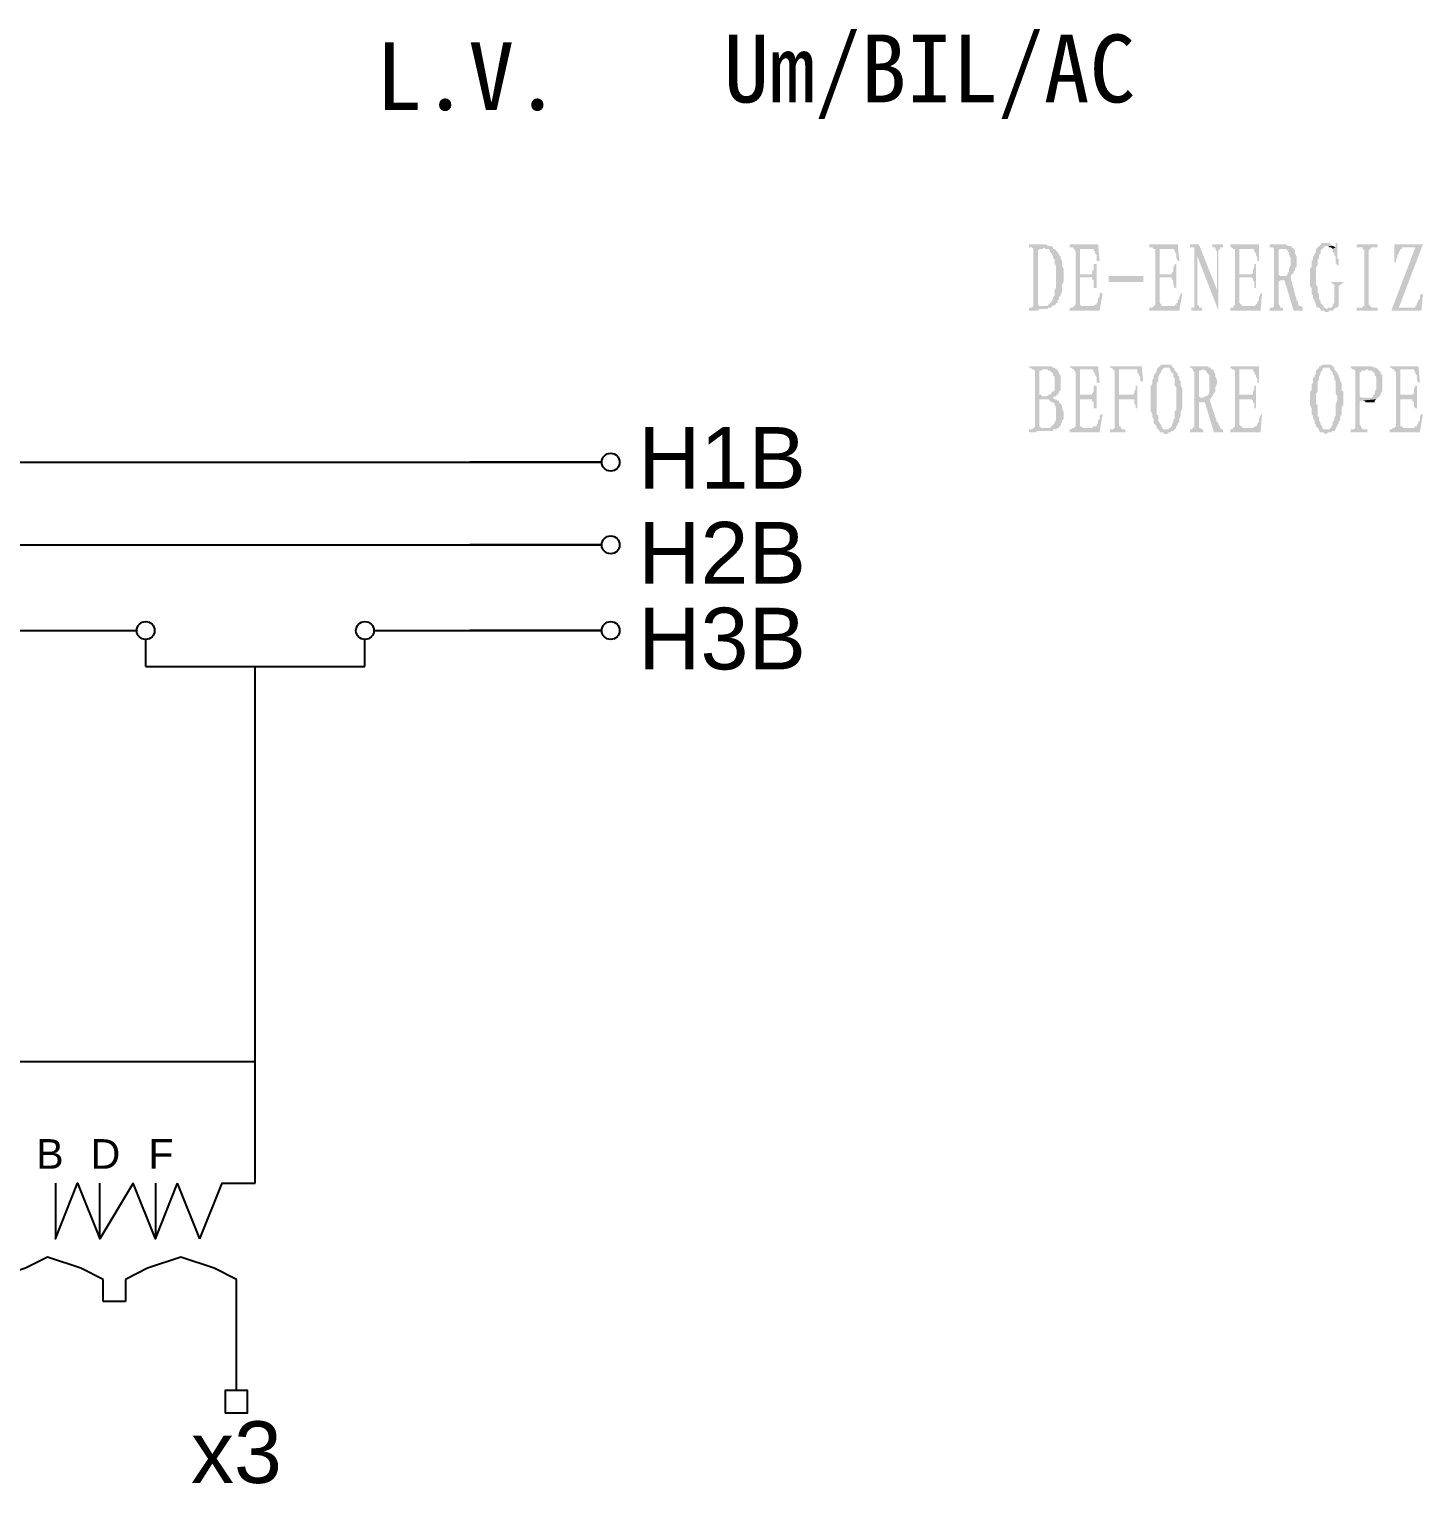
# Model space of a CAD drawing. Header units: millimetres. Extents: x 126854 to 137041, y -144259 to -137812.
# Drawn here: x 136927.8 to 136979.9, y -143046.1 to -142991.8 of the extents above; entities that cross this region are included whole.
import ezdxf
from ezdxf.enums import TextEntityAlignment as Align

# ---------------------------------------------------------------- set-up
doc = ezdxf.new("R2010")
doc.units = ezdxf.units.MM
doc.header["$LTSCALE"] = 13
doc.layers.add('2', color=3, linetype='Continuous')
doc.layers.add('标注、文本', color=3, linetype='Continuous', lineweight=25)
doc.styles.add('Note Text (ANSI)', font='arial.ttf')
doc.styles.add('PDF FangSong', font='simfang.ttf')

msp = doc.modelspace()

# ---------------------------------------------------------------- hatches: boundary and pattern name
at = {"layer": '2', "linetype": 'Continuous', "transparency": 33554559}
for points in [[(136965.67, -142999.819), (136965.164, -142999.819), (136965.164, -142999.931), (136965.22, -142999.931), (136965.276, -142999.931), (136965.333, -142999.988), (136965.333, -143000.044), (136965.333, -143002.066), (136965.333, -143002.122), (136965.276, -143002.178), (136965.164, -143002.178), (136965.164, -143002.29), (136965.276, -143002.29), (136965.333, -143002.29), (136965.445, -143002.29), (136965.501, -143002.29), (136965.557, -143002.234), (136965.613, -143002.234), (136965.726, -143002.234), (136965.782, -143002.234), (136965.838, -143002.234), (136965.894, -143002.178), (136965.95, -143002.178), (136966.007, -143002.178), (136965.726, -143002.122), (136965.67, -143002.122), (136965.613, -143002.122), (136965.557, -143002.122), (136965.501, -143002.066), (136965.501, -143000.044), (136965.557, -142999.988), (136965.613, -142999.988), (136965.67, -142999.988), (136965.726, -142999.931), (136966.063, -142999.931), (136966.007, -142999.875), (136965.95, -142999.875), (136965.894, -142999.875), (136965.782, -142999.819), (136965.726, -142999.819)], [(136966.063, -142999.931), (136965.726, -142999.931), (136965.782, -142999.988), (136965.838, -142999.988), (136965.894, -142999.988), (136965.95, -143000.044), (136965.95, -143000.1), (136966.007, -143000.156), (136966.063, -143000.268), (136966.063, -143000.325), (136966.119, -143000.381), (136966.119, -143000.437), (136966.119, -143000.493), (136966.119, -143000.549), (136966.175, -143000.605), (136966.175, -143000.718), (136966.175, -143000.774), (136966.175, -143000.886), (136966.175, -143000.942), (136966.175, -143001.055), (136966.175, -143001.111), (136966.175, -143001.223), (136966.175, -143001.279), (136966.175, -143001.392), (136966.175, -143001.448), (136966.119, -143001.504), (136966.119, -143001.616), (136966.119, -143001.673), (136966.119, -143001.729), (136966.063, -143001.785), (136966.063, -143001.841), (136966.007, -143001.953), (136965.95, -143002.01), (136965.894, -143002.066), (136965.838, -143002.122), (136965.782, -143002.122), (136965.726, -143002.122), (136966.007, -143002.178), (136966.007, -143002.122), (136966.063, -143002.122), (136966.119, -143002.066), (136966.175, -143002.066), (136966.175, -143002.01), (136966.231, -143002.01), (136966.231, -143001.953), (136966.231, -143001.897), (136966.287, -143001.897), (136966.287, -143001.841), (136966.287, -143001.785), (136966.344, -143001.729), (136966.344, -143001.673), (136966.4, -143001.616), (136966.4, -143001.56), (136966.4, -143001.448), (136966.4, -143001.392), (136966.4, -143001.336), (136966.456, -143001.223), (136966.456, -143001.167), (136966.456, -143001.055), (136966.456, -143000.999), (136966.456, -143000.942), (136966.456, -143000.886), (136966.456, -143000.774), (136966.456, -143000.718), (136966.4, -143000.605), (136966.4, -143000.549), (136966.4, -143000.493), (136966.4, -143000.437), (136966.344, -143000.325), (136966.344, -143000.268), (136966.287, -143000.212), (136966.287, -143000.156), (136966.231, -143000.156), (136966.231, -143000.1), (136966.175, -143000.044), (136966.119, -142999.988), (136966.063, -142999.988)], [(136967.748, -142999.819), (136966.68, -142999.819), (136966.68, -142999.931), (136966.737, -142999.931), (136966.793, -142999.931), (136966.849, -142999.988), (136967.523, -142999.988), (136967.579, -142999.988), (136967.579, -143000.044), (136967.635, -143000.1), (136967.635, -143000.156), (136967.691, -143000.212), (136967.691, -143000.325), (136967.691, -143000.437), (136967.804, -143000.437)], [(136970.725, -142999.819), (136969.657, -142999.819), (136969.657, -142999.931), (136969.714, -142999.931), (136969.77, -142999.931), (136969.826, -142999.988), (136970.556, -142999.988), (136970.612, -143000.044), (136970.612, -143000.1), (136970.668, -143000.156), (136970.668, -143000.212), (136970.668, -143000.325), (136970.725, -143000.437), (136970.781, -143000.437)], [(136971.511, -142999.819), (136971.174, -142999.819), (136971.174, -142999.931), (136971.23, -142999.931), (136971.286, -142999.931), (136971.342, -142999.931), (136971.342, -143000.1), (136971.455, -143000.268), (136972.241, -143002.29), (136972.185, -143001.504)], [(136972.41, -142999.819), (136972.016, -142999.819), (136972.016, -142999.931), (136972.073, -142999.931), (136972.129, -142999.931), (136972.129, -142999.988), (136972.185, -143000.1), (136972.185, -143001.504), (136972.241, -143002.29), (136972.241, -143000.044), (136972.297, -142999.988), (136972.297, -142999.931), (136972.353, -142999.931), (136972.41, -142999.931)], [(136973.758, -142999.819), (136972.69, -142999.819), (136972.69, -142999.931), (136972.747, -142999.931), (136972.803, -142999.988), (136973.533, -142999.988), (136973.589, -143000.044), (136973.589, -143000.1), (136973.645, -143000.156), (136973.645, -143000.212), (136973.701, -143000.325), (136973.701, -143000.437), (136973.758, -143000.437)], [(136974.712, -142999.819), (136974.151, -142999.819), (136974.151, -142999.931), (136974.207, -142999.931), (136974.263, -142999.931), (136974.319, -142999.988), (136974.319, -143000.044), (136974.319, -143002.066), (136974.319, -143002.122), (136974.263, -143002.178), (136974.151, -143002.178), (136974.151, -143002.29), (136974.656, -143002.29), (136974.656, -143002.178), (136974.6, -143002.178), (136974.544, -143002.178), (136974.544, -143002.122), (136974.488, -143002.066), (136974.488, -143001.223), (136974.544, -143001.167), (136974.6, -143001.167), (136974.656, -143001.167), (136974.712, -143001.167), (136974.937, -143001.055), (136974.656, -143000.999), (136974.6, -143000.999), (136974.544, -143000.999), (136974.488, -143000.942), (136974.488, -143000.044), (136974.544, -142999.988), (136974.6, -142999.988), (136974.656, -142999.988), (136975.049, -142999.988), (136974.993, -142999.931), (136974.937, -142999.875), (136974.881, -142999.875), (136974.825, -142999.875), (136974.769, -142999.819)], [(136976.285, -142999.763), (136976.229, -142999.763), (136976.117, -142999.763), (136976.06, -142999.819), (136976.004, -142999.875), (136975.948, -142999.931), (136975.892, -142999.988), (136975.892, -143000.1), (136975.836, -143000.156), (136975.836, -143000.212), (136975.78, -143000.268), (136975.78, -143000.325), (136975.78, -143000.381), (136975.723, -143000.437), (136975.723, -143000.493), (136975.723, -143000.549), (136975.723, -143000.662), (136975.667, -143000.718), (136975.667, -143000.774), (136975.667, -143000.886), (136975.667, -143000.942), (136975.667, -143001.055), (136975.667, -143001.111), (136975.667, -143001.223), (136975.667, -143001.279), (136975.667, -143001.392), (136975.723, -143001.448), (136975.723, -143001.504), (136975.723, -143001.616), (136975.723, -143001.673), (136975.78, -143001.729), (136975.78, -143001.785), (136975.78, -143001.841), (136975.836, -143001.897), (136975.836, -143001.953), (136975.892, -143002.066), (136975.892, -143002.122), (136975.948, -143002.178), (136976.004, -143002.178), (136976.06, -143002.234), (136976.06, -143002.29), (136976.117, -143002.29), (136976.173, -143002.29), (136976.229, -143002.347), (136976.285, -143002.347), (136976.341, -143002.347), (136976.397, -143002.29), (136976.454, -143002.29), (136976.51, -143002.29), (136976.566, -143002.234), (136976.285, -143002.234), (136976.229, -143002.178), (136976.173, -143002.178), (136976.173, -143002.122), (136976.117, -143002.066), (136976.06, -143002.01), (136976.06, -143001.953), (136976.004, -143001.841), (136976.004, -143001.729), (136976.004, -143001.673), (136975.948, -143001.616), (136975.948, -143001.56), (136975.948, -143001.504), (136975.948, -143001.392), (136975.892, -143001.336), (136975.892, -143001.279), (136975.892, -143001.167), (136975.892, -143001.111), (136975.892, -143000.999), (136975.892, -143000.942), (136975.892, -143000.83), (136975.892, -143000.774), (136975.892, -143000.662), (136975.948, -143000.605), (136975.948, -143000.549), (136975.948, -143000.437), (136975.948, -143000.381), (136976.004, -143000.325), (136976.004, -143000.268), (136976.004, -143000.212), (136976.06, -143000.156), (136976.06, -143000.044), (136976.117, -142999.988), (136976.173, -142999.931), (136976.229, -142999.875), (136976.285, -142999.875), (136976.51, -142999.875), (136976.454, -142999.819), (136976.397, -142999.819), (136976.397, -142999.763), (136976.341, -142999.763)], [(136976.51, -142999.875), (136976.285, -142999.875), (136976.341, -142999.875), (136976.397, -142999.931), (136976.454, -142999.931), (136976.51, -142999.988), (136976.622, -142999.931)], [(136976.678, -142999.763), (136976.622, -142999.763), (136976.622, -142999.819), (136976.622, -142999.931), (136976.51, -142999.988), (136976.51, -143000.044), (136976.51, -143000.1), (136976.566, -143000.156), (136976.566, -143000.212), (136976.622, -143000.268), (136976.622, -143000.381), (136976.622, -143000.493), (136976.678, -143000.605), (136976.734, -143000.605), (136976.734, -143000.549), (136976.734, -143000.437), (136976.734, -143000.381), (136976.678, -143000.325), (136976.678, -143000.212), (136976.678, -143000.156), (136976.678, -143000.1), (136976.678, -143000.044), (136976.678, -142999.988), (136976.678, -142999.931), (136976.678, -142999.819)], [(136978.195, -142999.819), (136977.408, -142999.819), (136977.408, -142999.931), (136977.521, -142999.931), (136977.577, -142999.931), (136977.633, -142999.931), (136977.633, -142999.988), (136977.689, -143000.044), (136977.689, -143000.1), (136977.689, -143002.066), (136977.689, -143002.122), (136977.633, -143002.122), (136977.633, -143002.178), (136977.577, -143002.178), (136977.465, -143002.178), (136977.408, -143002.178), (136977.408, -143002.29), (136978.195, -143002.29), (136978.195, -143002.178), (136978.139, -143002.178), (136978.082, -143002.178), (136978.026, -143002.178), (136977.97, -143002.178), (136977.914, -143002.122), (136977.858, -143002.066), (136977.858, -143000.044), (136977.914, -142999.988), (136977.97, -142999.931), (136978.026, -142999.931), (136978.082, -142999.931), (136978.195, -142999.931)], [(136979.88, -142999.819), (136979.599, -142999.931), (136978.7, -143002.29), (136978.981, -143002.178)], [(136979.88, -142999.819), (136978.813, -142999.819), (136978.813, -143000.493), (136978.869, -143000.493), (136978.869, -143000.381), (136978.925, -143000.325), (136978.925, -143000.212), (136978.981, -143000.156), (136978.981, -143000.1), (136979.037, -143000.044), (136979.037, -142999.988), (136979.093, -142999.988), (136979.093, -142999.931), (136979.599, -142999.931)], [(136966.849, -142999.988), (136966.905, -143000.1), (136966.905, -143002.066), (136966.849, -143002.122), (136966.793, -143002.178), (136967.242, -143002.122), (136967.186, -143002.122), (136967.13, -143002.122), (136967.074, -143002.066), (136967.074, -143002.01), (136967.074, -143001.055), (136967.467, -143001.055), (136967.074, -143000.942), (136967.074, -142999.988), (136967.523, -142999.988)], [(136969.826, -142999.988), (136969.882, -142999.988), (136969.882, -143000.1), (136969.882, -143002.066), (136969.826, -143002.122), (136969.77, -143002.178), (136970.219, -143002.122), (136970.163, -143002.122), (136970.107, -143002.122), (136970.107, -143002.066), (136970.051, -143002.01), (136970.051, -143001.055), (136970.5, -143001.055), (136970.051, -143000.942), (136970.051, -142999.988), (136970.556, -142999.988)], [(136971.342, -143000.1), (136971.342, -143002.066), (136971.342, -143002.122), (136971.342, -143002.178), (136971.286, -143002.178), (136971.23, -143002.178), (136971.23, -143002.29), (136971.623, -143002.29), (136971.623, -143002.178), (136971.567, -143002.178), (136971.511, -143002.178), (136971.511, -143002.122), (136971.455, -143002.066), (136971.455, -143000.268)], [(136972.803, -142999.988), (136972.859, -142999.988), (136972.859, -143000.1), (136972.859, -143002.066), (136972.803, -143002.122), (136972.803, -143002.178), (136973.252, -143002.122), (136973.14, -143002.122), (136973.084, -143002.066), (136973.027, -143002.01), (136973.027, -143001.055), (136973.477, -143001.055), (136973.027, -143000.942), (136973.027, -142999.988), (136973.533, -142999.988)], [(136975.049, -142999.988), (136974.656, -142999.988), (136974.712, -142999.988), (136974.769, -142999.988), (136974.825, -143000.044), (136974.825, -143000.1), (136974.881, -143000.1), (136974.881, -143000.156), (136974.881, -143000.212), (136974.937, -143000.325), (136974.937, -143000.381), (136974.937, -143000.493), (136974.937, -143000.549), (136974.937, -143000.605), (136974.881, -143000.718), (136974.881, -143000.774), (136974.881, -143000.83), (136974.825, -143000.886), (136974.825, -143000.942), (136974.769, -143000.999), (136974.712, -143000.999), (136974.656, -143000.999), (136974.937, -143001.055), (136974.937, -143000.999), (136974.993, -143000.942), (136975.049, -143000.886), (136975.049, -143000.83), (136975.106, -143000.774), (136975.106, -143000.718), (136975.162, -143000.662), (136975.162, -143000.605), (136975.162, -143000.493), (136975.162, -143000.437), (136975.162, -143000.325), (136975.162, -143000.268), (136975.106, -143000.156), (136975.106, -143000.1), (136975.106, -143000.044)], [(136967.692, -143000.549), (136967.579, -143000.549), (136967.579, -143000.605), (136967.579, -143000.662), (136967.579, -143000.774), (136967.523, -143000.83), (136967.523, -143000.886), (136967.523, -143000.942), (136967.074, -143000.942), (136967.467, -143001.055), (136967.523, -143001.055), (136967.523, -143001.111), (136967.579, -143001.167), (136967.579, -143001.223), (136967.579, -143001.336), (136967.579, -143001.448), (136967.692, -143001.448)], [(136968.141, -143000.998), (136969.433, -143000.998), (136969.433, -143001.223), (136968.141, -143001.223)], [(136970.668, -143000.549), (136970.612, -143000.549), (136970.612, -143000.605), (136970.556, -143000.662), (136970.556, -143000.774), (136970.556, -143000.83), (136970.5, -143000.886), (136970.5, -143000.942), (136970.051, -143000.942), (136970.5, -143001.055), (136970.5, -143001.111), (136970.556, -143001.167), (136970.556, -143001.223), (136970.556, -143001.336), (136970.612, -143001.448), (136970.668, -143001.448)], [(136973.645, -143000.549), (136973.589, -143000.549), (136973.589, -143000.605), (136973.589, -143000.662), (136973.533, -143000.774), (136973.533, -143000.83), (136973.533, -143000.886), (136973.477, -143000.942), (136973.027, -143000.942), (136973.477, -143001.055), (136973.533, -143001.111), (136973.533, -143001.167), (136973.589, -143001.223), (136973.589, -143001.336), (136973.589, -143001.448), (136973.645, -143001.448)], [(136974.937, -143001.055), (136974.712, -143001.167), (136975.049, -143002.29), (136975.386, -143002.29), (136975.386, -143002.178), (136975.33, -143002.122), (136975.274, -143002.122), (136975.218, -143002.066), (136975.218, -143001.953), (136975.162, -143001.897)], [(136976.903, -143001.223), (136976.454, -143001.223), (136976.454, -143001.279), (136976.51, -143001.279), (136976.566, -143001.336), (136976.566, -143001.392), (136976.566, -143001.504), (136976.566, -143001.616), (136976.566, -143001.729), (136976.566, -143001.785), (136976.566, -143001.897), (136976.566, -143001.953), (136976.566, -143002.01), (136976.51, -143002.066), (136976.51, -143002.122), (136976.454, -143002.178), (136976.397, -143002.178), (136976.341, -143002.178), (136976.285, -143002.234), (136976.566, -143002.234), (136976.622, -143002.178), (136976.678, -143002.178), (136976.734, -143002.122), (136976.734, -143002.066), (136976.734, -143001.448), (136976.734, -143001.392), (136976.791, -143001.336), (136976.847, -143001.279), (136976.903, -143001.279)], [(136967.86, -143001.616), (136967.804, -143001.673), (136967.804, -143001.785), (136967.748, -143001.841), (136967.748, -143001.897), (136967.748, -143001.953), (136967.692, -143002.01), (136967.692, -143002.066), (136967.635, -143002.066), (136967.579, -143002.122), (136967.523, -143002.122), (136967.467, -143002.122), (136967.411, -143002.122), (136967.355, -143002.122), (136967.242, -143002.122), (136966.793, -143002.178), (136966.737, -143002.178), (136966.681, -143002.178), (136966.681, -143002.29), (136967.804, -143002.29), (136967.916, -143001.673)], [(136970.837, -143001.616), (136970.837, -143001.673), (136970.781, -143001.785), (136970.781, -143001.841), (136970.725, -143001.897), (136970.725, -143001.953), (136970.725, -143002.01), (136970.668, -143002.01), (136970.668, -143002.066), (136970.612, -143002.066), (136970.612, -143002.122), (136970.556, -143002.122), (136970.5, -143002.122), (136970.388, -143002.122), (136970.331, -143002.122), (136970.219, -143002.122), (136969.77, -143002.178), (136969.714, -143002.178), (136969.657, -143002.178), (136969.657, -143002.29), (136970.781, -143002.29), (136970.893, -143001.673)], [(136973.814, -143001.616), (136973.814, -143001.673), (136973.758, -143001.785), (136973.758, -143001.841), (136973.758, -143001.897), (136973.701, -143001.953), (136973.701, -143002.01), (136973.645, -143002.066), (136973.589, -143002.122), (136973.533, -143002.122), (136973.477, -143002.122), (136973.421, -143002.122), (136973.308, -143002.122), (136973.252, -143002.122), (136972.803, -143002.178), (136972.747, -143002.178), (136972.69, -143002.178), (136972.69, -143002.29), (136973.814, -143002.29), (136973.87, -143001.673)], [(136979.88, -143001.673), (136979.824, -143001.673), (136979.767, -143001.729), (136979.767, -143001.841), (136979.711, -143001.897), (136979.711, -143001.953), (136979.655, -143002.01), (136979.655, -143002.066), (136979.599, -143002.122), (136979.599, -143002.178), (136978.981, -143002.178), (136978.7, -143002.29), (136979.824, -143002.29)], [(136965.726, -143004.369), (136965.164, -143004.369), (136965.164, -143004.425), (136965.22, -143004.425), (136965.276, -143004.481), (136965.333, -143004.481), (136965.389, -143004.537), (136965.389, -143006.615), (136965.333, -143006.671), (136965.67, -143006.671), (136965.613, -143006.671), (136965.557, -143006.615), (136965.557, -143005.604), (136965.613, -143005.604), (136965.67, -143005.604), (136965.782, -143005.604), (136966.119, -143005.604), (136966.063, -143005.548), (136966.007, -143005.548), (136966.063, -143005.548), (136966.119, -143005.492), (136965.726, -143005.492), (136965.67, -143005.492), (136965.613, -143005.436), (136965.557, -143005.436), (136965.557, -143004.537), (136965.613, -143004.537), (136965.67, -143004.481), (136965.726, -143004.481), (136965.782, -143004.481), (136966.175, -143004.481), (136966.119, -143004.425), (136966.063, -143004.425), (136966.007, -143004.369), (136965.95, -143004.369), (136965.894, -143004.369), (136965.838, -143004.369)], [(136966.175, -143004.481), (136965.782, -143004.481), (136965.838, -143004.481), (136965.894, -143004.537), (136965.95, -143004.537), (136966.007, -143004.593), (136966.063, -143004.649), (136966.063, -143004.706), (136966.119, -143004.762), (136966.119, -143004.818), (136966.119, -143004.874), (136966.119, -143004.986), (136966.119, -143005.099), (136966.119, -143005.155), (136966.119, -143005.267), (136966.063, -143005.323), (136966.007, -143005.323), (136966.007, -143005.38), (136965.95, -143005.436), (136965.894, -143005.436), (136965.838, -143005.492), (136965.782, -143005.492), (136965.726, -143005.492), (136966.119, -143005.492), (136966.175, -143005.492), (136966.231, -143005.436), (136966.231, -143005.38), (136966.287, -143005.38), (136966.287, -143005.323), (136966.344, -143005.267), (136966.344, -143005.211), (136966.344, -143005.155), (136966.344, -143005.043), (136966.344, -143004.986), (136966.344, -143004.874), (136966.344, -143004.818), (136966.344, -143004.706), (136966.287, -143004.649), (136966.287, -143004.593), (136966.231, -143004.537), (136966.231, -143004.481)], [(136967.748, -143004.369), (136966.68, -143004.369), (136966.68, -143004.425), (136966.737, -143004.425), (136966.793, -143004.481), (136966.849, -143004.481), (136967.523, -143004.481), (136967.579, -143004.537), (136967.579, -143004.593), (136967.635, -143004.649), (136967.635, -143004.706), (136967.691, -143004.762), (136967.691, -143004.874), (136967.691, -143004.986), (136967.804, -143004.986)], [(136966.849, -143004.481), (136966.849, -143004.537), (136966.905, -143004.593), (136966.905, -143006.559), (136966.905, -143006.615), (136966.849, -143006.671), (136966.793, -143006.671), (136967.242, -143006.671), (136967.186, -143006.671), (136967.13, -143006.615), (136967.074, -143006.615), (136967.074, -143006.559), (136967.074, -143005.604), (136967.467, -143005.604), (136967.074, -143005.436), (136967.074, -143004.481), (136967.523, -143004.481)], [(136969.377, -143004.369), (136968.197, -143004.369), (136968.197, -143004.425), (136968.253, -143004.425), (136968.309, -143004.481), (136969.208, -143004.481), (136969.208, -143004.537), (136969.208, -143004.593), (136969.264, -143004.649), (136969.264, -143004.706), (136969.32, -143004.762), (136969.32, -143004.874), (136969.32, -143004.93), (136969.433, -143004.93)], [(136968.309, -143004.481), (136968.366, -143004.537), (136968.366, -143004.649), (136968.366, -143006.671), (136968.309, -143006.728), (136968.253, -143006.728), (136968.197, -143006.728), (136968.197, -143006.84), (136968.759, -143006.84), (136968.759, -143006.728), (136968.646, -143006.728), (136968.59, -143006.671), (136968.59, -143006.615), (136968.534, -143006.615), (136968.534, -143005.604), (136969.04, -143005.604), (136968.534, -143005.436), (136968.534, -143004.481), (136969.208, -143004.481)], [(136970.331, -143004.312), (136970.275, -143004.312), (136970.219, -143004.312), (136970.163, -143004.312), (136970.107, -143004.312), (136970.051, -143004.369), (136969.994, -143004.425), (136969.938, -143004.481), (136969.938, -143004.537), (136969.882, -143004.649), (136969.826, -143004.706), (136969.826, -143004.762), (136969.826, -143004.818), (136969.77, -143004.874), (136969.77, -143004.986), (136969.77, -143005.043), (136969.714, -143005.099), (136969.714, -143005.155), (136969.714, -143005.267), (136969.714, -143005.323), (136969.714, -143005.436), (136969.714, -143005.492), (136969.714, -143005.548), (136969.714, -143005.604), (136969.714, -143005.717), (136969.714, -143005.773), (136969.714, -143005.829), (136969.714, -143005.941), (136969.714, -143005.997), (136969.714, -143006.054), (136969.77, -143006.166), (136969.77, -143006.222), (136969.77, -143006.278), (136969.826, -143006.334), (136969.826, -143006.391), (136969.826, -143006.503), (136969.882, -143006.559), (136969.938, -143006.615), (136969.938, -143006.671), (136969.994, -143006.728), (136970.331, -143006.728), (136970.275, -143006.728), (136970.219, -143006.728), (136970.163, -143006.728), (136970.163, -143006.671), (136970.107, -143006.615), (136970.107, -143006.559), (136970.051, -143006.503), (136969.994, -143006.391), (136969.994, -143006.334), (136969.994, -143006.278), (136969.994, -143006.222), (136969.938, -143006.166), (136969.938, -143006.054), (136969.938, -143005.997), (136969.938, -143005.941), (136969.938, -143005.829), (136969.938, -143005.773), (136969.938, -143005.66), (136969.938, -143005.548), (136969.938, -143005.436), (136969.938, -143005.38), (136969.938, -143005.323), (136969.938, -143005.211), (136969.938, -143005.155), (136969.938, -143005.043), (136969.938, -143004.986), (136969.994, -143004.93), (136969.994, -143004.874), (136969.994, -143004.818), (136969.994, -143004.762), (136970.051, -143004.649), (136970.107, -143004.593), (136970.107, -143004.537), (136970.163, -143004.481), (136970.219, -143004.425), (136970.275, -143004.425), (136970.556, -143004.425), (136970.5, -143004.369), (136970.5, -143004.312), (136970.444, -143004.312), (136970.388, -143004.312)], [(136970.556, -143004.425), (136970.275, -143004.425), (136970.331, -143004.425), (136970.387, -143004.425), (136970.444, -143004.481), (136970.444, -143004.537), (136970.5, -143004.593), (136970.556, -143004.649), (136970.556, -143004.762), (136970.612, -143004.818), (136970.612, -143004.874), (136970.612, -143004.93), (136970.612, -143005.043), (136970.612, -143005.099), (136970.668, -143005.155), (136970.668, -143005.267), (136970.668, -143005.323), (136970.668, -143005.38), (136970.668, -143005.492), (136970.668, -143005.548), (136970.668, -143005.66), (136970.668, -143005.773), (136970.668, -143005.829), (136970.668, -143005.941), (136970.668, -143005.997), (136970.612, -143006.054), (136970.612, -143006.11), (136970.612, -143006.222), (136970.612, -143006.278), (136970.612, -143006.334), (136970.556, -143006.391), (136970.556, -143006.447), (136970.5, -143006.559), (136970.5, -143006.615), (136970.444, -143006.671), (136970.387, -143006.671), (136970.387, -143006.728), (136970.331, -143006.728), (136969.994, -143006.728), (136970.05, -143006.784), (136970.05, -143006.84), (136970.107, -143006.84), (136970.163, -143006.84), (136970.219, -143006.896), (136970.275, -143006.896), (136970.331, -143006.896), (136970.387, -143006.84), (136970.444, -143006.84), (136970.5, -143006.784), (136970.556, -143006.784), (136970.612, -143006.728), (136970.668, -143006.671), (136970.668, -143006.615), (136970.724, -143006.559), (136970.724, -143006.503), (136970.781, -143006.447), (136970.781, -143006.391), (136970.781, -143006.334), (136970.837, -143006.222), (136970.837, -143006.166), (136970.837, -143006.11), (136970.837, -143006.054), (136970.893, -143005.941), (136970.893, -143005.885), (136970.893, -143005.829), (136970.893, -143005.717), (136970.893, -143005.66), (136970.893, -143005.548), (136970.893, -143005.492), (136970.893, -143005.436), (136970.893, -143005.323), (136970.893, -143005.267), (136970.893, -143005.211), (136970.837, -143005.099), (136970.837, -143005.043), (136970.837, -143004.986), (136970.837, -143004.93), (136970.781, -143004.874), (136970.781, -143004.762), (136970.724, -143004.706), (136970.724, -143004.649), (136970.668, -143004.593), (136970.612, -143004.537), (136970.612, -143004.481)], [(136971.679, -143004.369), (136971.174, -143004.369), (136971.174, -143004.425), (136971.23, -143004.425), (136971.286, -143004.481), (136971.286, -143004.537), (136971.342, -143004.593), (136971.342, -143006.615), (136971.286, -143006.671), (136971.23, -143006.728), (136971.174, -143006.728), (136971.174, -143006.84), (136971.679, -143006.84), (136971.679, -143006.728), (136971.623, -143006.728), (136971.567, -143006.671), (136971.511, -143006.671), (136971.511, -143006.559), (136971.511, -143005.773), (136971.511, -143005.717), (136971.567, -143005.717), (136971.623, -143005.717), (136971.736, -143005.717), (136971.904, -143005.604), (136971.96, -143005.604), (136971.623, -143005.548), (136971.567, -143005.548), (136971.511, -143005.492), (136971.511, -143005.436), (136971.511, -143004.593), (136971.511, -143004.537), (136971.567, -143004.537), (136971.679, -143004.481), (136972.016, -143004.481), (136971.96, -143004.481), (136971.96, -143004.425), (136971.904, -143004.425), (136971.848, -143004.369), (136971.736, -143004.369)], [(136972.016, -143004.481), (136971.679, -143004.481), (136971.735, -143004.537), (136971.792, -143004.537), (136971.792, -143004.593), (136971.848, -143004.649), (136971.904, -143004.706), (136971.904, -143004.762), (136971.904, -143004.818), (136971.904, -143004.93), (136971.904, -143005.043), (136971.904, -143005.099), (136971.904, -143005.155), (136971.904, -143005.267), (136971.904, -143005.323), (136971.904, -143005.38), (136971.848, -143005.436), (136971.792, -143005.492), (136971.735, -143005.492), (136971.679, -143005.548), (136971.623, -143005.548), (136971.96, -143005.604), (136971.96, -143005.548), (136972.016, -143005.492), (136972.073, -143005.38), (136972.129, -143005.323), (136972.129, -143005.267), (136972.129, -143005.211), (136972.129, -143005.155), (136972.185, -143005.043), (136972.185, -143004.986), (136972.185, -143004.93), (136972.185, -143004.874), (136972.129, -143004.762), (136972.129, -143004.706), (136972.129, -143004.649), (136972.073, -143004.593), (136972.073, -143004.537)], [(136973.758, -143004.369), (136972.69, -143004.369), (136972.69, -143004.425), (136972.747, -143004.481), (136972.803, -143004.481), (136973.533, -143004.481), (136973.533, -143004.537), (136973.589, -143004.593), (136973.589, -143004.649), (136973.645, -143004.706), (136973.645, -143004.762), (136973.701, -143004.874), (136973.701, -143004.986), (136973.758, -143004.986)], [(136972.803, -143004.481), (136972.859, -143004.537), (136972.859, -143004.593), (136972.859, -143006.559), (136972.859, -143006.615), (136972.803, -143006.671), (136973.252, -143006.671), (136973.14, -143006.671), (136973.14, -143006.615), (136973.084, -143006.615), (136973.027, -143006.559), (136973.027, -143005.604), (136973.477, -143005.604), (136973.027, -143005.436), (136973.027, -143004.481), (136973.533, -143004.481)], [(136976.285, -143004.312), (136976.229, -143004.312), (136976.173, -143004.312), (136976.117, -143004.312), (136976.06, -143004.369), (136976.004, -143004.369), (136976.004, -143004.425), (136975.948, -143004.481), (136975.892, -143004.537), (136975.892, -143004.649), (136975.836, -143004.706), (136975.836, -143004.762), (136975.78, -143004.818), (136975.78, -143004.874), (136975.78, -143004.986), (136975.723, -143005.043), (136975.723, -143005.099), (136975.723, -143005.155), (136975.723, -143005.267), (136975.667, -143005.323), (136975.667, -143005.436), (136975.667, -143005.492), (136975.667, -143005.548), (136975.667, -143005.604), (136975.667, -143005.717), (136975.667, -143005.773), (136975.667, -143005.829), (136975.723, -143005.941), (136975.723, -143005.997), (136975.723, -143006.054), (136975.723, -143006.166), (136975.78, -143006.222), (136975.78, -143006.278), (136975.78, -143006.334), (136975.836, -143006.391), (136975.836, -143006.503), (136975.892, -143006.559), (136975.892, -143006.615), (136975.948, -143006.671), (136976.004, -143006.728), (136976.285, -143006.728), (136976.229, -143006.728), (136976.173, -143006.728), (136976.117, -143006.671), (136976.117, -143006.615), (136976.06, -143006.559), (136976.06, -143006.503), (136976.004, -143006.391), (136976.004, -143006.334), (136976.004, -143006.278), (136975.948, -143006.222), (136975.948, -143006.166), (136975.948, -143006.054), (136975.948, -143005.997), (136975.948, -143005.941), (136975.948, -143005.829), (136975.892, -143005.773), (136975.892, -143005.66), (136975.892, -143005.548), (136975.892, -143005.436), (136975.892, -143005.38), (136975.948, -143005.323), (136975.948, -143005.211), (136975.948, -143005.155), (136975.948, -143005.043), (136975.948, -143004.986), (136975.948, -143004.93), (136976.004, -143004.874), (136976.004, -143004.818), (136976.004, -143004.762), (136976.06, -143004.649), (136976.06, -143004.593), (136976.117, -143004.537), (136976.117, -143004.481), (136976.173, -143004.425), (136976.229, -143004.425), (136976.285, -143004.425), (136976.566, -143004.425), (136976.51, -143004.369), (136976.454, -143004.312), (136976.397, -143004.312), (136976.341, -143004.312)], [(136976.566, -143004.425), (136976.285, -143004.425), (136976.341, -143004.425), (136976.397, -143004.425), (136976.397, -143004.481), (136976.454, -143004.537), (136976.51, -143004.593), (136976.51, -143004.649), (136976.566, -143004.762), (136976.566, -143004.818), (136976.566, -143004.874), (136976.622, -143004.93), (136976.622, -143005.043), (136976.622, -143005.099), (136976.622, -143005.155), (136976.622, -143005.267), (136976.622, -143005.323), (136976.622, -143005.38), (136976.678, -143005.492), (136976.678, -143005.548), (136976.678, -143005.66), (136976.622, -143005.773), (136976.622, -143005.829), (136976.622, -143005.941), (136976.622, -143005.997), (136976.622, -143006.054), (136976.622, -143006.11), (136976.622, -143006.222), (136976.566, -143006.278), (136976.566, -143006.334), (136976.566, -143006.391), (136976.51, -143006.447), (136976.51, -143006.559), (136976.454, -143006.615), (136976.454, -143006.671), (136976.397, -143006.671), (136976.397, -143006.728), (136976.341, -143006.728), (136976.285, -143006.728), (136976.004, -143006.728), (136976.004, -143006.784), (136976.06, -143006.84), (136976.117, -143006.84), (136976.173, -143006.84), (136976.229, -143006.896), (136976.285, -143006.896), (136976.341, -143006.84), (136976.397, -143006.84), (136976.454, -143006.84), (136976.51, -143006.784), (136976.566, -143006.784), (136976.622, -143006.728), (136976.622, -143006.671), (136976.678, -143006.615), (136976.678, -143006.559), (136976.734, -143006.503), (136976.734, -143006.447), (136976.791, -143006.391), (136976.791, -143006.334), (136976.791, -143006.222), (136976.847, -143006.166), (136976.847, -143006.11), (136976.847, -143006.054), (136976.847, -143005.941), (136976.847, -143005.885), (136976.903, -143005.829), (136976.903, -143005.717), (136976.903, -143005.66), (136976.903, -143005.548), (136976.903, -143005.492), (136976.903, -143005.436), (136976.903, -143005.323), (136976.847, -143005.267), (136976.847, -143005.211), (136976.847, -143005.099), (136976.847, -143005.043), (136976.847, -143004.986), (136976.791, -143004.93), (136976.791, -143004.874), (136976.734, -143004.762), (136976.734, -143004.706), (136976.678, -143004.649), (136976.678, -143004.593), (136976.622, -143004.537), (136976.566, -143004.481)], [(136977.802, -143004.369), (136977.184, -143004.369), (136977.184, -143004.425), (136977.24, -143004.481), (136977.296, -143004.481), (136977.802, -143004.481), (136977.858, -143004.537), (136977.914, -143004.537), (136977.97, -143004.537), (136978.026, -143004.593), (136978.082, -143004.649), (136978.082, -143004.706), (136978.139, -143004.762), (136978.139, -143004.818), (136978.139, -143004.93), (136978.139, -143004.986), (136978.139, -143005.099), (136978.139, -143005.155), (136978.139, -143005.211), (136978.082, -143005.323), (136978.082, -143005.38), (136978.082, -143005.436), (136978.026, -143005.436), (136978.026, -143005.492), (136977.97, -143005.548), (136977.914, -143005.548), (136977.858, -143005.548), (136977.802, -143005.548), (136978.139, -143005.604), (136978.195, -143005.548), (136978.251, -143005.492), (136978.307, -143005.436), (136978.307, -143005.38), (136978.363, -143005.323), (136978.363, -143005.267), (136978.363, -143005.155), (136978.363, -143005.099), (136978.363, -143004.986), (136978.363, -143004.874), (136978.363, -143004.818), (136978.363, -143004.762), (136978.363, -143004.706), (136978.307, -143004.649), (136978.307, -143004.593), (136978.251, -143004.537), (136978.195, -143004.481), (136978.139, -143004.425), (136978.082, -143004.425), (136977.97, -143004.369), (136977.914, -143004.369), (136977.858, -143004.369)], [(136977.296, -143004.481), (136977.352, -143004.537), (136977.352, -143004.593), (136977.352, -143006.615), (136977.352, -143006.671), (136977.296, -143006.728), (136977.24, -143006.728), (136977.184, -143006.728), (136977.184, -143006.84), (136977.802, -143006.84), (136977.802, -143006.728), (136977.745, -143006.728), (136977.689, -143006.728), (136977.633, -143006.728), (136977.577, -143006.671), (136977.577, -143006.615), (136977.521, -143006.559), (136977.521, -143005.66), (136978.139, -143005.604), (136977.802, -143005.548), (136977.745, -143005.548), (136977.689, -143005.548), (136977.633, -143005.548), (136977.577, -143005.548), (136977.521, -143005.492), (136977.521, -143004.593), (136977.577, -143004.593), (136977.577, -143004.537), (136977.633, -143004.537), (136977.689, -143004.537), (136977.802, -143004.481)], [(136979.711, -143004.369), (136978.644, -143004.369), (136978.644, -143004.425), (136978.7, -143004.425), (136978.756, -143004.481), (136978.813, -143004.481), (136979.543, -143004.481), (136979.543, -143004.537), (136979.599, -143004.593), (136979.599, -143004.649), (136979.655, -143004.706), (136979.655, -143004.762), (136979.655, -143004.874), (136979.711, -143004.986), (136979.767, -143004.986)], [(136978.813, -143004.481), (136978.813, -143004.537), (136978.869, -143004.593), (136978.869, -143006.559), (136978.869, -143006.615), (136978.813, -143006.671), (136978.756, -143006.671), (136979.206, -143006.671), (136979.15, -143006.671), (136979.093, -143006.615), (136979.037, -143006.615), (136979.037, -143006.559), (136979.037, -143005.604), (136979.487, -143005.604), (136979.037, -143005.436), (136979.037, -143004.481), (136979.543, -143004.481)], [(136967.692, -143005.099), (136967.579, -143005.099), (136967.579, -143005.211), (136967.579, -143005.323), (136967.523, -143005.38), (136967.523, -143005.436), (136967.074, -143005.436), (136967.467, -143005.604), (136967.523, -143005.604), (136967.523, -143005.66), (136967.579, -143005.717), (136967.579, -143005.773), (136967.579, -143005.885), (136967.579, -143005.941), (136967.692, -143005.941)], [(136969.208, -143005.099), (136969.152, -143005.099), (136969.152, -143005.211), (136969.096, -143005.323), (136969.096, -143005.38), (136969.04, -143005.436), (136968.534, -143005.436), (136969.04, -143005.604), (136969.096, -143005.604), (136969.096, -143005.66), (136969.096, -143005.773), (136969.152, -143005.829), (136969.152, -143005.941), (136969.208, -143005.941)], [(136973.645, -143005.099), (136973.589, -143005.099), (136973.589, -143005.211), (136973.533, -143005.323), (136973.533, -143005.38), (136973.533, -143005.436), (136973.477, -143005.436), (136973.027, -143005.436), (136973.477, -143005.604), (136973.533, -143005.66), (136973.533, -143005.717), (136973.589, -143005.773), (136973.589, -143005.885), (136973.589, -143005.941), (136973.645, -143005.941)], [(136979.655, -143005.099), (136979.599, -143005.099), (136979.543, -143005.211), (136979.543, -143005.323), (136979.543, -143005.38), (136979.487, -143005.436), (136979.037, -143005.436), (136979.487, -143005.604), (136979.487, -143005.66), (136979.543, -143005.717), (136979.543, -143005.773), (136979.543, -143005.885), (136979.599, -143005.941), (136979.655, -143005.941)], [(136966.119, -143005.604), (136965.782, -143005.604), (136965.838, -143005.604), (136965.894, -143005.604), (136965.95, -143005.66), (136966.007, -143005.717), (136966.063, -143005.717), (136966.119, -143005.773), (136966.119, -143005.829), (136966.175, -143005.885), (136966.175, -143005.997), (136966.175, -143006.054), (136966.175, -143006.11), (136966.175, -143006.166), (136966.175, -143006.222), (136966.175, -143006.278), (136966.175, -143006.391), (136966.119, -143006.447), (136966.119, -143006.503), (136966.063, -143006.559), (136966.007, -143006.615), (136965.95, -143006.671), (136965.894, -143006.671), (136965.838, -143006.671), (136965.67, -143006.671), (136965.333, -143006.671), (136965.276, -143006.728), (136965.164, -143006.728), (136965.164, -143006.84), (136965.22, -143006.84), (136965.333, -143006.84), (136965.389, -143006.84), (136965.501, -143006.784), (136965.557, -143006.784), (136965.67, -143006.784), (136965.726, -143006.784), (136965.782, -143006.784), (136965.838, -143006.784), (136965.95, -143006.784), (136966.007, -143006.784), (136966.063, -143006.784), (136966.063, -143006.728), (136966.119, -143006.728), (136966.175, -143006.728), (136966.231, -143006.671), (136966.287, -143006.671), (136966.287, -143006.615), (136966.344, -143006.615), (136966.344, -143006.559), (136966.4, -143006.447), (136966.4, -143006.391), (136966.456, -143006.334), (136966.456, -143006.278), (136966.456, -143006.166), (136966.456, -143006.11), (136966.456, -143006.054), (136966.4, -143005.941), (136966.4, -143005.885), (136966.4, -143005.829), (136966.344, -143005.773), (136966.287, -143005.717), (136966.287, -143005.66), (136966.231, -143005.66), (136966.175, -143005.604)], [(136971.904, -143005.604), (136971.736, -143005.717), (136972.073, -143006.84), (136972.41, -143006.84), (136972.41, -143006.728), (136972.353, -143006.728), (136972.297, -143006.671), (136972.297, -143006.615), (136972.241, -143006.559), (136972.241, -143006.503), (136972.185, -143006.447)], [(136978.139, -143005.604), (136977.521, -143005.66), (136977.633, -143005.66), (136977.689, -143005.66), (136977.745, -143005.717), (136977.802, -143005.717), (136977.858, -143005.717), (136977.914, -143005.717), (136977.97, -143005.717), (136978.026, -143005.717), (136978.082, -143005.717), (136978.082, -143005.66)], [(136967.86, -143006.166), (136967.804, -143006.222), (136967.804, -143006.334), (136967.748, -143006.391), (136967.748, -143006.447), (136967.748, -143006.503), (136967.692, -143006.559), (136967.692, -143006.615), (136967.635, -143006.615), (136967.579, -143006.615), (136967.523, -143006.671), (136967.467, -143006.671), (136967.411, -143006.671), (136967.355, -143006.671), (136967.242, -143006.671), (136966.793, -143006.671), (136966.737, -143006.728), (136966.681, -143006.728), (136966.681, -143006.84), (136967.804, -143006.84), (136967.916, -143006.166)], [(136973.814, -143006.166), (136973.814, -143006.222), (136973.758, -143006.334), (136973.758, -143006.391), (136973.758, -143006.447), (136973.701, -143006.503), (136973.701, -143006.559), (136973.645, -143006.615), (136973.589, -143006.615), (136973.533, -143006.671), (136973.477, -143006.671), (136973.421, -143006.671), (136973.308, -143006.671), (136973.252, -143006.671), (136972.803, -143006.671), (136972.747, -143006.728), (136972.69, -143006.728), (136972.69, -143006.84), (136973.814, -143006.84), (136973.87, -143006.166)], [(136979.824, -143006.166), (136979.767, -143006.222), (136979.767, -143006.334), (136979.767, -143006.391), (136979.711, -143006.447), (136979.711, -143006.503), (136979.655, -143006.559), (136979.655, -143006.615), (136979.599, -143006.615), (136979.543, -143006.671), (136979.487, -143006.671), (136979.374, -143006.671), (136979.318, -143006.671), (136979.206, -143006.671), (136978.756, -143006.671), (136978.7, -143006.728), (136978.644, -143006.728), (136978.644, -143006.84), (136979.767, -143006.84), (136979.88, -143006.166)]]:
    msp.add_hatch(color=256, dxfattribs=at).paths.add_polyline_path(points)

# ---------------------------------------------------------------- linework, layer by layer
at = {"layer": '2', "linetype": 'Continuous'}
for p, q in [((136903.048, -143007.953), (136944.283, -143007.953)), ((136944.283, -143007.953), (136949.208, -143007.953)), ((136949.208, -143007.953), (136944.283, -143007.953)), ((136920.788, -143011.041), (136944.283, -143011.041)), ((136944.283, -143011.041), (136949.208, -143011.041)), ((136949.208, -143011.041), (136944.283, -143011.041)), ((136892.336, -143014.24), (136931.839, -143014.24)), ((136940.694, -143014.24), (136944.283, -143014.24)), ((136944.283, -143014.24), (136949.208, -143014.24)), ((136949.208, -143014.24), (136944.283, -143014.24)), ((136934.193, -143036.956), (136933.364, -143034.882))]:
    msp.add_line(p, q, dxfattribs=at)
at = {"layer": '2'}
msp.add_line((136916.982, -143030.33), (136936.267, -143030.33), dxfattribs=at)
at = {"layer": '2', "linetype": 'Continuous'}
for points in [[(136932.173, -143015.587), (136932.173, -143014.574)], [(136936.267, -143029.125), (136936.267, -143015.587)], [(136936.267, -143034.882), (136936.267, -143029.125)], [(136928.802, -143034.882), (136928.802, -143036.956), (136929.631, -143034.882), (136930.461, -143036.956), (136930.461, -143034.882)], [(136931.705, -143034.882), (136930.461, -143036.956)], [(136932.534, -143034.882), (136932.534, -143036.956), (136931.705, -143034.882)], [(136932.534, -143036.956), (136933.364, -143034.882)], [(136934.193, -143036.956), (136935.023, -143034.882), (136936.267, -143034.882)], [(136930.583, -143038.471), (136929.754, -143038.056), (136928.509, -143037.642), (136927.68, -143038.056), (136926.436, -143038.471)], [(136935.56, -143038.471), (136934.73, -143038.056), (136933.486, -143037.642), (136932.242, -143038.056), (136931.412, -143038.471)], [(136930.583, -143039.3), (136930.583, -143038.471)], [(136931.412, -143038.471), (136931.412, -143039.3)], [(136935.56, -143042.618), (136935.56, -143038.471)], [(136935.56, -143038.471), (136935.56, -143038.471)], [(136931.412, -143039.3), (136930.583, -143039.3)], [(136935.974, -143043.033), (136935.974, -143042.618), (136935.56, -143042.618), (136935.145, -143042.618), (136935.145, -143043.033), (136935.145, -143043.448), (136935.56, -143043.448), (136935.974, -143043.448), (136935.974, -143043.033)]]:
    msp.add_lwpolyline(points, dxfattribs=at)
at = {"layer": '标注、文本'}
for p, q in [((136940.361, -143015.587), (136940.361, -143014.574)), ((136932.173, -143015.587), (136940.361, -143015.587))]:
    msp.add_line(p, q, dxfattribs=at)
for centre in [(136949.541, -143007.953), (136949.541, -143011.041), (136932.173, -143014.24), (136940.361, -143014.24), (136949.541, -143014.24)]:
    msp.add_circle(centre, 0.334, dxfattribs=at)

# ---------------------------------------------------------------- texts
at = {"layer": '2', "linetype": 'Continuous', "style": 'Note Text (ANSI)'}
for s, p in [('H1B', (136956.833, -143008.945)), ('H2B', (136956.833, -143012.487)), ('H3B', (136956.833, -143015.691))]:
    msp.add_text(s, height=2.304, dxfattribs=at).set_placement(p, align=Align.RIGHT)
at = {"layer": '2', "style": 'Note Text (ANSI)'}
for s, height, p in [('B', 1.106, (136928.594, -143033.786)), ('D', 1.106, (136930.667, -143033.786)), ('F', 1.106, (136932.741, -143033.786)), ('x3', 2.304, (136935.56, -143044.922))]:
    msp.add_text(s, height=height, dxfattribs=at).set_placement(p, align=Align.MIDDLE)
at = {"layer": '2', "linetype": 'Continuous', "char_height": 2.53409, "attachment_point": 7, "style": 'PDF FangSong'}
for s, insert in [('\\W0.991650;Um/BIL/AC', (136953.751, -142995.134)), ('\\W0.998704;L.V.', (136940.776, -142994.844))]:
    msp.add_mtext(s, dxfattribs=dict(at, insert=insert))

doc.saveas('drawing.dxf')
